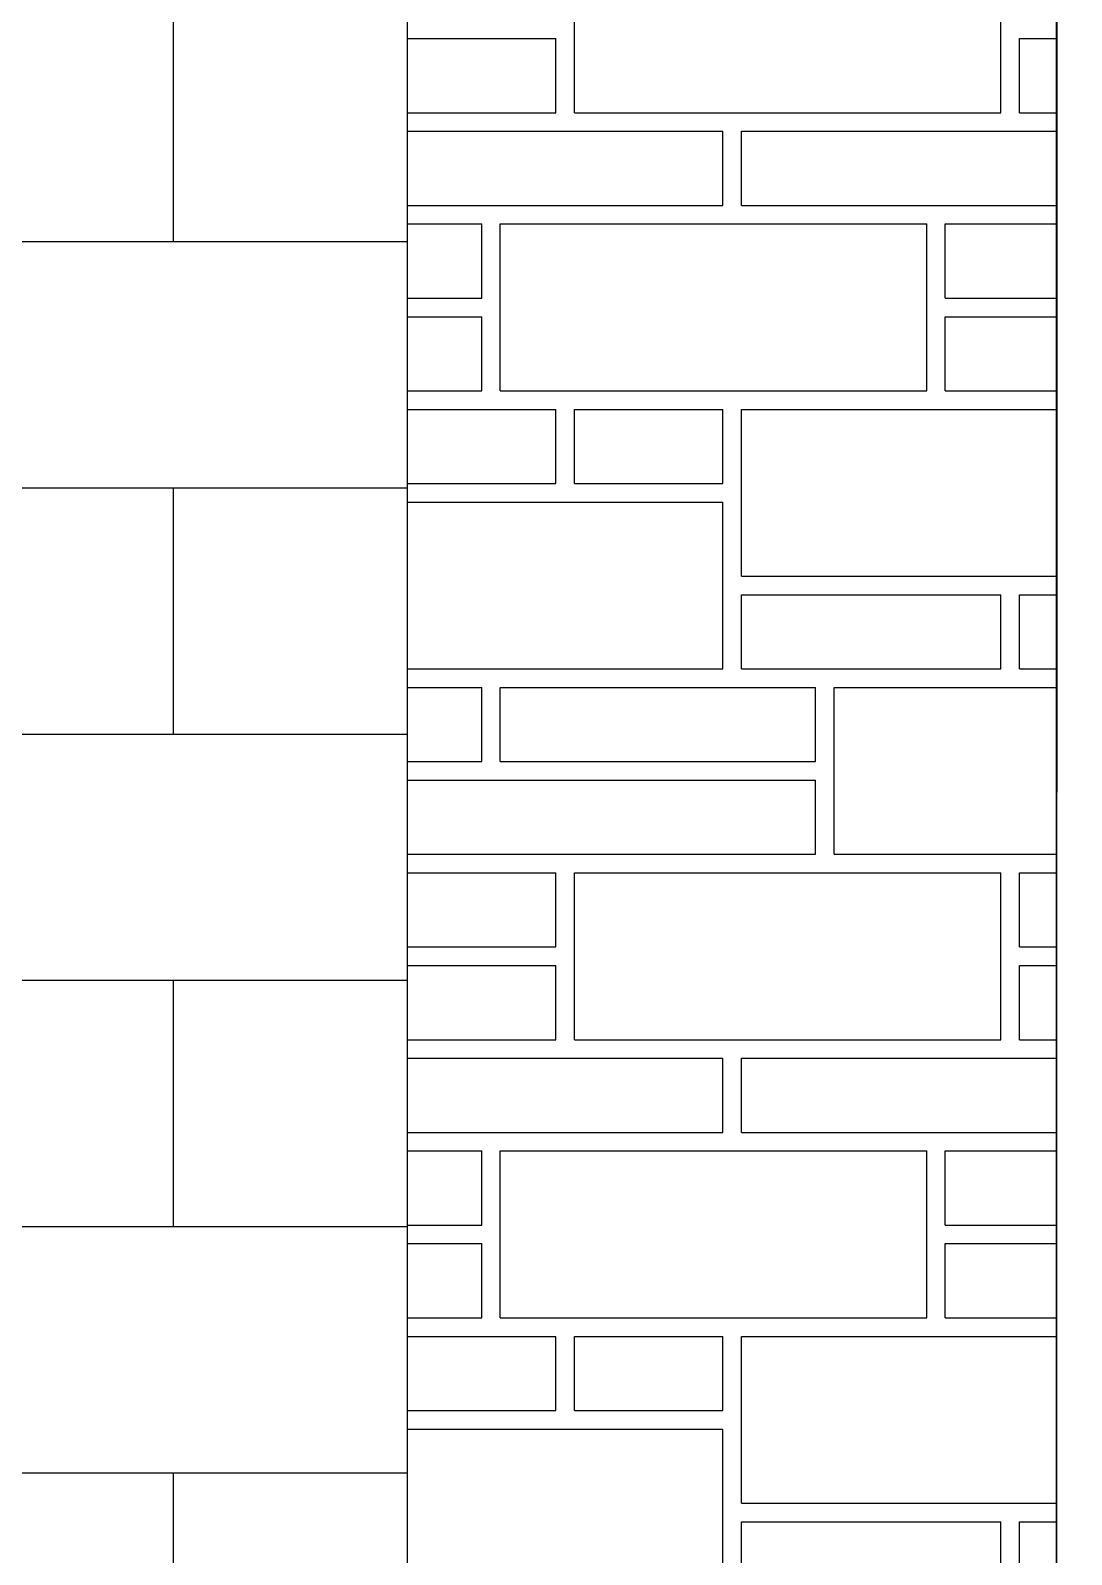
# Model space of a CAD drawing. Header units: inches. Extents: x 13054 to 48691, y 5623 to 20391.
# Drawn here: x 48341.29 to 48359.25, y 18809.09 to 18835.4 of the extents above; entities that cross this region are included whole.
import ezdxf

# ---------------------------------------------------------------- set-up
doc = ezdxf.new("R2010")
doc.units = ezdxf.units.IN
doc.header["$MEASUREMENT"] = 0

msp = doc.modelspace()

# ---------------------------------------------------------------- hatches: boundary and pattern name
at = {"transparency": 33554687}
h = msp.add_hatch(dxfattribs=at)
h.set_pattern_fill('BRICK', color=26, scale=17)
h.paths.add_polyline_path([(48347.784, 18850.888), (48347.145, 18850.888), (48347.145, 18851.848), (48346.185, 18851.848), (48346.185, 18853.536), (48236.027, 18853.566), (48236.01, 18793.566), (48346.188, 18793.536), (48346.188, 18798.133), (48347.788, 18798.133), (48347.788, 18799.929)])
h.paths.add_polyline_path([(48578.006, 18853.475), (48467.788, 18853.504), (48467.788, 18851.848), (48466.828, 18851.848), (48466.828, 18850.888), (48466.189, 18850.888), (48466.185, 18798.133), (48467.785, 18798.133), (48467.785, 18793.533), (48467.788, 18793.533), (48577.99, 18793.478)])

# ---------------------------------------------------------------- linework, layer by layer
at = {"transparency": 33554483}
for p, q in [((48359.01, 18889.046), (48358.984, 18793.533)), ((48358.986, 18793.533), (48359, 18853.533))]:
    msp.add_line(p, q, dxfattribs=at)
for p, q in [((48347.784, 18850.888), (48347.788, 18798.133)), ((48358.986, 18850.888), (48358.986, 18801.529)), ((48358.986, 18793.533), (48358.986, 18843.124))]:
    msp.add_line(p, q)
at = {"ltscale": 5}
msp.add_line((48358.986, 18793.533), (48358.986, 18843.124), dxfattribs=at)
at = {"color": 26}
for p, q in [((48350.671, 18833.977), (48350.671, 18836.857)), ((48358.03, 18833.977), (48358.03, 18836.857)), ((48347.785, 18835.257), (48350.351, 18835.257)), ((48350.351, 18833.977), (48350.351, 18835.257)), ((48358.35, 18835.257), (48358.986, 18835.257)), ((48358.35, 18833.977), (48358.35, 18835.257)), ((48347.785, 18833.977), (48350.351, 18833.977)), ((48350.671, 18833.977), (48358.03, 18833.977)), ((48358.35, 18833.977), (48358.986, 18833.977)), ((48347.785, 18833.657), (48353.231, 18833.657)), ((48353.231, 18832.377), (48353.231, 18833.657)), ((48353.551, 18833.657), (48358.986, 18833.657)), ((48353.551, 18832.377), (48353.551, 18833.657)), ((48347.785, 18832.377), (48353.231, 18832.377)), ((48353.551, 18832.377), (48358.986, 18832.377)), ((48347.785, 18832.057), (48349.071, 18832.057)), ((48349.071, 18830.777), (48349.071, 18832.057)), ((48349.391, 18832.057), (48356.751, 18832.057)), ((48349.391, 18829.177), (48349.391, 18832.057)), ((48356.751, 18829.177), (48356.751, 18832.057)), ((48357.07, 18832.057), (48358.986, 18832.057)), ((48357.07, 18830.777), (48357.07, 18832.057)), ((48347.785, 18830.777), (48349.071, 18830.777)), ((48357.07, 18830.777), (48358.986, 18830.777)), ((48347.785, 18830.457), (48349.071, 18830.457)), ((48349.071, 18829.177), (48349.071, 18830.457)), ((48357.07, 18830.457), (48358.986, 18830.457)), ((48357.07, 18829.177), (48357.07, 18830.457)), ((48347.785, 18829.177), (48349.071, 18829.177)), ((48349.391, 18829.177), (48356.751, 18829.177)), ((48357.07, 18829.177), (48358.986, 18829.177)), ((48347.785, 18828.858), (48350.351, 18828.858)), ((48350.351, 18827.578), (48350.351, 18828.858)), ((48350.671, 18828.858), (48353.231, 18828.858)), ((48350.671, 18827.578), (48350.671, 18828.858)), ((48353.231, 18827.578), (48353.231, 18828.858)), ((48353.551, 18828.858), (48358.986, 18828.858)), ((48353.551, 18825.978), (48353.551, 18828.858)), ((48347.786, 18827.578), (48350.351, 18827.578)), ((48350.671, 18827.578), (48353.231, 18827.578)), ((48347.786, 18827.258), (48353.231, 18827.258)), ((48353.231, 18824.378), (48353.231, 18827.258)), ((48353.551, 18825.978), (48358.986, 18825.978)), ((48353.551, 18825.658), (48358.03, 18825.658)), ((48353.551, 18824.378), (48353.551, 18825.658)), ((48358.03, 18824.378), (48358.03, 18825.658)), ((48358.35, 18825.658), (48358.986, 18825.658)), ((48358.35, 18824.378), (48358.35, 18825.658)), ((48347.786, 18824.378), (48353.231, 18824.378)), ((48353.551, 18824.378), (48358.03, 18824.378)), ((48358.35, 18824.378), (48358.986, 18824.378)), ((48347.786, 18824.058), (48349.071, 18824.058)), ((48349.071, 18822.778), (48349.071, 18824.058)), ((48349.391, 18824.058), (48354.831, 18824.058)), ((48349.391, 18822.778), (48349.391, 18824.058)), ((48354.831, 18822.778), (48354.831, 18824.058)), ((48355.151, 18824.058), (48358.986, 18824.058)), ((48355.151, 18821.178), (48355.151, 18824.058)), ((48347.786, 18822.778), (48349.071, 18822.778)), ((48349.391, 18822.778), (48354.831, 18822.778)), ((48347.786, 18822.458), (48354.831, 18822.458)), ((48354.831, 18821.178), (48354.831, 18822.458)), ((48347.786, 18821.178), (48354.831, 18821.178)), ((48355.151, 18821.178), (48358.986, 18821.178)), ((48347.786, 18820.858), (48350.351, 18820.858)), ((48350.351, 18819.579), (48350.351, 18820.858)), ((48350.671, 18820.858), (48358.03, 18820.858)), ((48350.671, 18817.979), (48350.671, 18820.858)), ((48358.03, 18817.979), (48358.03, 18820.858)), ((48358.35, 18820.858), (48358.986, 18820.858)), ((48358.35, 18819.579), (48358.35, 18820.858)), ((48347.786, 18819.579), (48350.351, 18819.579)), ((48358.35, 18819.579), (48358.986, 18819.579)), ((48347.786, 18819.259), (48350.351, 18819.259)), ((48350.351, 18817.979), (48350.351, 18819.259)), ((48358.35, 18819.259), (48358.986, 18819.259)), ((48358.35, 18817.979), (48358.35, 18819.259)), ((48347.786, 18817.979), (48350.351, 18817.979)), ((48350.671, 18817.979), (48358.03, 18817.979)), ((48358.35, 18817.979), (48358.986, 18817.979)), ((48347.786, 18817.659), (48353.231, 18817.659)), ((48353.231, 18816.379), (48353.231, 18817.659)), ((48353.551, 18817.659), (48358.986, 18817.659)), ((48353.551, 18816.379), (48353.551, 18817.659)), ((48347.786, 18816.379), (48353.231, 18816.379)), ((48353.551, 18816.379), (48358.986, 18816.379)), ((48347.786, 18816.059), (48349.071, 18816.059)), ((48349.071, 18814.779), (48349.071, 18816.059)), ((48349.391, 18816.059), (48356.751, 18816.059)), ((48349.391, 18813.179), (48349.391, 18816.059)), ((48356.751, 18813.179), (48356.751, 18816.059)), ((48357.07, 18816.059), (48358.986, 18816.059)), ((48357.07, 18814.779), (48357.07, 18816.059)), ((48347.787, 18814.779), (48349.071, 18814.779)), ((48357.07, 18814.779), (48358.986, 18814.779)), ((48347.787, 18814.459), (48349.071, 18814.459)), ((48349.071, 18813.179), (48349.071, 18814.459)), ((48357.07, 18814.459), (48358.986, 18814.459)), ((48357.07, 18813.179), (48357.07, 18814.459)), ((48347.787, 18813.179), (48349.071, 18813.179)), ((48349.391, 18813.179), (48356.751, 18813.179)), ((48357.07, 18813.179), (48358.986, 18813.179)), ((48347.787, 18812.859), (48350.351, 18812.859)), ((48350.351, 18811.58), (48350.351, 18812.859)), ((48350.671, 18812.859), (48353.231, 18812.859)), ((48350.671, 18811.58), (48350.671, 18812.859)), ((48353.231, 18811.58), (48353.231, 18812.859)), ((48353.551, 18812.859), (48358.986, 18812.859)), ((48353.551, 18809.98), (48353.551, 18812.859)), ((48347.787, 18811.58), (48350.351, 18811.58)), ((48350.671, 18811.58), (48353.231, 18811.58)), ((48347.787, 18811.26), (48353.231, 18811.26)), ((48353.231, 18808.38), (48353.231, 18811.26)), ((48353.551, 18809.98), (48358.986, 18809.98)), ((48353.551, 18809.66), (48358.03, 18809.66)), ((48353.551, 18808.38), (48353.551, 18809.66)), ((48358.03, 18808.38), (48358.03, 18809.66)), ((48358.35, 18809.66), (48358.986, 18809.66)), ((48358.35, 18808.38), (48358.35, 18809.66))]:
    msp.add_line(p, q, dxfattribs=at)

doc.saveas('drawing.dxf')
